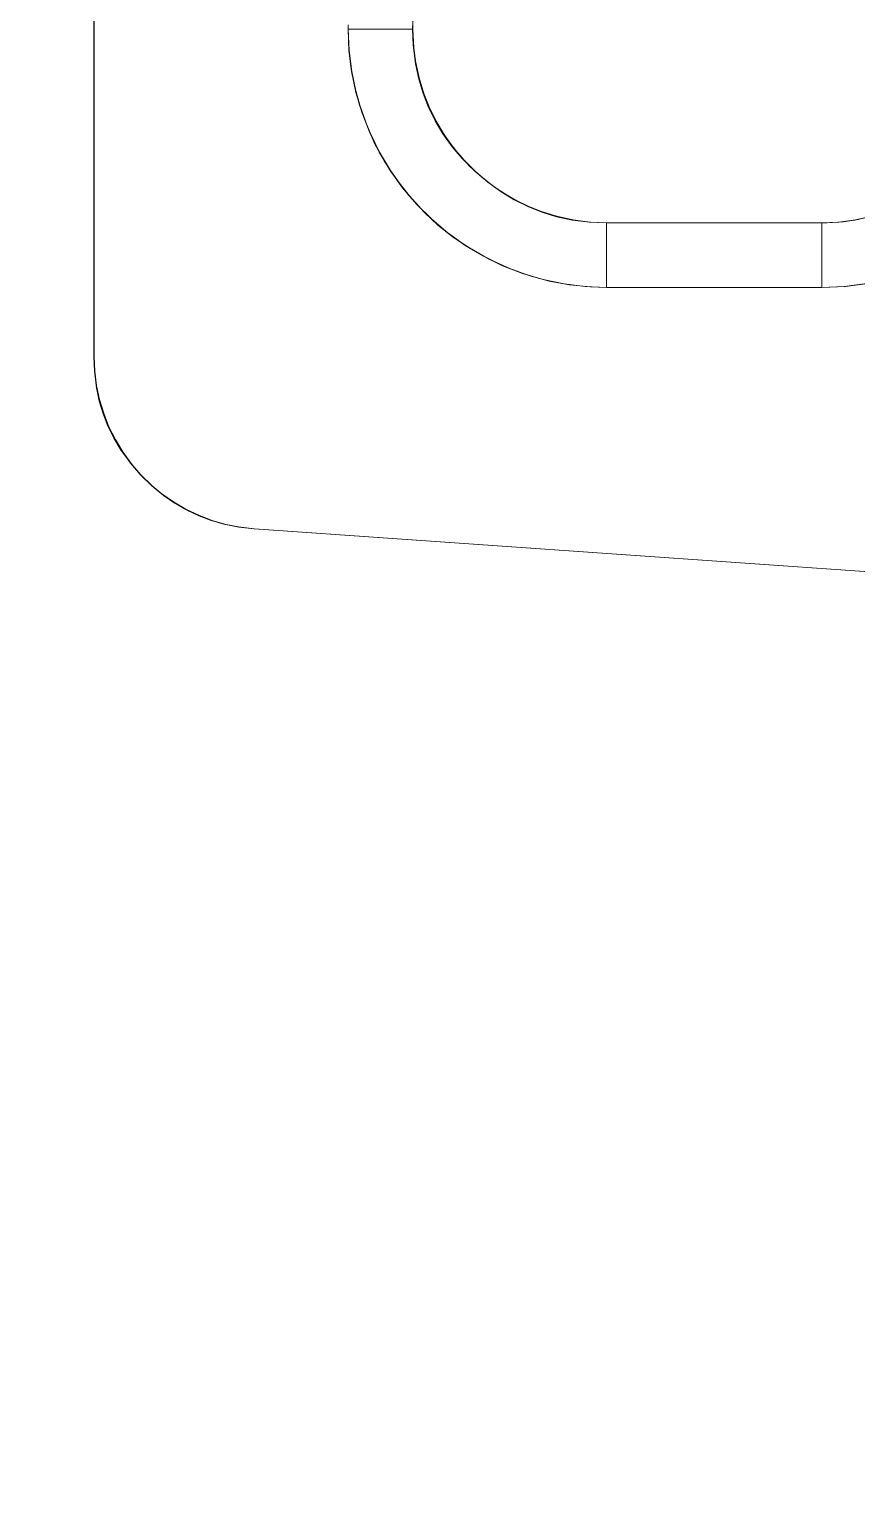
# Model space of a CAD drawing. Header units: millimetres. Extents: x -5968 to 8419, y -11886 to 221.
# Drawn here: x -4809.22 to -4799.6, y -11073.4 to -11056.5 of the extents above; entities that cross this region are included whole.
import ezdxf

# ---------------------------------------------------------------- set-up
doc = ezdxf.new("R2010")
doc.units = ezdxf.units.MM
doc.header["$LTSCALE"] = 20
doc.layers.add('Beschläge', color=7, linetype='Continuous')
doc.layers.add('Innenausbau_Konstruktion', color=7, linetype='Continuous')

msp = doc.modelspace()

# ---------------------------------------------------------------- linework, layer by layer
at = {"layer": 'Beschläge', "color": 7, "linetype": 'Continuous', "lineweight": 9, "transparency": 33554687}
for points in [[(-4808.462, -11060.31, 3091.609), (-4808.462, -11052.696, 3091.609), (-4808.462, -11052.696, 3090.109), (-4808.462, -11060.31, 3090.109)], [(-4808.46, -11060.31, 3559.609), (-4808.46, -11052.696, 3559.609), (-4808.46, -11052.696, 3558.109), (-4808.46, -11060.31, 3558.109)], [(-4800.012, -11058.753, 3091.609), (-4800.012, -11058.753, 3090.859), (-4802.512, -11058.753, 3090.859), (-4802.512, -11058.753, 3091.609)], [(-4800.012, -11058.753, 3090.859), (-4800.012, -11059.503, 3090.109), (-4802.512, -11059.503, 3090.109), (-4802.512, -11058.753, 3090.859)], [(-4800.01, -11058.753, 3559.609), (-4800.01, -11058.753, 3558.859), (-4802.51, -11058.753, 3558.859), (-4802.51, -11058.753, 3559.609)], [(-4800.01, -11058.753, 3558.859), (-4800.01, -11059.503, 3558.109), (-4802.51, -11059.503, 3558.109), (-4802.51, -11058.753, 3558.859)], [(-4793.762, -11063.203, 3091.609), (-4806.601, -11062.305, 3091.609), (-4806.601, -11062.305, 3090.109), (-4793.762, -11063.203, 3090.109)], [(-4793.76, -11063.203, 3559.609), (-4806.599, -11062.305, 3559.609), (-4806.599, -11062.305, 3558.109), (-4793.76, -11063.203, 3558.109)]]:
    msp.add_3dface(points, dxfattribs=at)
for points, invisible_edges in [([(-4804.762, -11056.509, 3091.609), (-4804.756, -11056.321, 3091.609), (-4808.462, -11052.696, 3091.609), (-4808.462, -11060.31, 3091.609)], 10), ([(-4808.462, -11060.31, 3090.109), (-4808.462, -11052.696, 3090.109), (-4805.511, -11056.452, 3090.109), (-4805.507, -11056.677, 3090.109)], 10), ([(-4804.76, -11056.509, 3559.609), (-4804.754, -11056.321, 3559.609), (-4808.46, -11052.696, 3559.609), (-4808.46, -11060.31, 3559.609)], 10), ([(-4808.46, -11060.31, 3558.109), (-4808.46, -11052.696, 3558.109), (-4805.509, -11056.452, 3558.109), (-4805.505, -11056.677, 3558.109)], 10), ([(-4808.462, -11060.31, 3091.609), (-4804.751, -11056.716, 3091.609), (-4804.762, -11056.509, 3091.609)], 9), ([(-4808.46, -11060.31, 3559.609), (-4804.749, -11056.716, 3559.609), (-4804.76, -11056.509, 3559.609)], 9), ([(-4804.754, -11056.688, 3090.859), (-4805.512, -11056.503, 3090.109), (-4804.762, -11056.503, 3090.859)], 1), ([(-4804.754, -11056.688, 3090.859), (-4805.501, -11056.75, 3090.109), (-4805.512, -11056.503, 3090.109)], 9), ([(-4804.752, -11056.688, 3558.859), (-4805.51, -11056.503, 3558.109), (-4804.76, -11056.503, 3558.859)], 1), ([(-4804.752, -11056.688, 3558.859), (-4805.499, -11056.75, 3558.109), (-4805.51, -11056.503, 3558.109)], 9), ([(-4804.762, -11056.503, 3090.859), (-4804.762, -11056.503, 3091.609), (-4804.754, -11056.688, 3091.609), (-4804.754, -11056.688, 3090.859)], 4), ([(-4804.76, -11056.503, 3558.859), (-4804.76, -11056.503, 3559.609), (-4804.751, -11056.699, 3559.609), (-4804.751, -11056.699, 3558.859)], 4), ([(-4808.462, -11060.31, 3090.109), (-4805.507, -11056.677, 3090.109), (-4805.484, -11056.912, 3090.109)], 9), ([(-4808.462, -11060.31, 3091.609), (-4804.727, -11056.906, 3091.609), (-4804.751, -11056.716, 3091.609)], 9), ([(-4808.46, -11060.31, 3558.109), (-4805.505, -11056.677, 3558.109), (-4805.482, -11056.912, 3558.109)], 9), ([(-4808.46, -11060.31, 3559.609), (-4804.725, -11056.906, 3559.609), (-4804.749, -11056.716, 3559.609)], 9), ([(-4804.731, -11056.873, 3090.859), (-4805.501, -11056.75, 3090.109), (-4804.754, -11056.688, 3090.859)], 3), ([(-4804.731, -11056.873, 3090.859), (-4805.471, -11056.996, 3090.109), (-4805.501, -11056.75, 3090.109)], 9), ([(-4804.729, -11056.873, 3558.859), (-4805.499, -11056.75, 3558.109), (-4804.752, -11056.688, 3558.859)], 3), ([(-4804.729, -11056.873, 3558.859), (-4805.469, -11056.996, 3558.109), (-4805.499, -11056.75, 3558.109)], 9), ([(-4804.754, -11056.688, 3090.859), (-4804.754, -11056.688, 3091.609), (-4804.731, -11056.873, 3091.609), (-4804.731, -11056.873, 3090.859)], 5), ([(-4804.751, -11056.699, 3558.859), (-4804.751, -11056.699, 3559.609), (-4804.725, -11056.893, 3559.609), (-4804.725, -11056.893, 3558.859)], 5), ([(-4808.462, -11060.31, 3091.609), (-4804.69, -11057.084, 3091.609), (-4804.727, -11056.906, 3091.609)], 9), ([(-4808.462, -11060.31, 3090.109), (-4805.484, -11056.912, 3090.109), (-4805.442, -11057.145, 3090.109)], 9), ([(-4808.46, -11060.31, 3559.609), (-4804.688, -11057.084, 3559.609), (-4804.725, -11056.906, 3559.609)], 9), ([(-4808.46, -11060.31, 3558.109), (-4805.482, -11056.912, 3558.109), (-4805.44, -11057.145, 3558.109)], 9), ([(-4804.693, -11057.055, 3090.859), (-4805.471, -11056.996, 3090.109), (-4804.731, -11056.873, 3090.859)], 3), ([(-4804.691, -11057.055, 3558.859), (-4805.469, -11056.996, 3558.109), (-4804.729, -11056.873, 3558.859)], 3), ([(-4804.731, -11056.873, 3090.859), (-4804.731, -11056.873, 3091.609), (-4804.693, -11057.055, 3091.609), (-4804.693, -11057.055, 3090.859)], 5), ([(-4804.725, -11056.893, 3558.859), (-4804.725, -11056.893, 3559.609), (-4804.683, -11057.085, 3559.609), (-4804.683, -11057.085, 3558.859)], 5), ([(-4808.462, -11060.31, 3091.609), (-4804.64, -11057.252, 3091.609), (-4804.69, -11057.084, 3091.609)], 9), ([(-4808.46, -11060.31, 3559.609), (-4804.638, -11057.252, 3559.609), (-4804.688, -11057.084, 3559.609)], 9), ([(-4804.693, -11057.055, 3090.859), (-4805.42, -11057.239, 3090.109), (-4805.471, -11056.996, 3090.109)], 9), ([(-4804.691, -11057.055, 3558.859), (-4805.418, -11057.239, 3558.109), (-4805.469, -11056.996, 3558.109)], 9), ([(-4804.64, -11057.233, 3090.859), (-4805.42, -11057.239, 3090.109), (-4804.693, -11057.055, 3090.859)], 3), ([(-4804.638, -11057.233, 3558.859), (-4805.418, -11057.239, 3558.109), (-4804.691, -11057.055, 3558.859)], 3), ([(-4804.693, -11057.055, 3090.859), (-4804.693, -11057.055, 3091.609), (-4804.64, -11057.233, 3091.609), (-4804.64, -11057.233, 3090.859)], 5), ([(-4804.683, -11057.085, 3558.859), (-4804.683, -11057.085, 3559.609), (-4804.624, -11057.272, 3559.609), (-4804.624, -11057.272, 3558.859)], 5), ([(-4808.462, -11060.31, 3090.109), (-4805.442, -11057.145, 3090.109), (-4805.378, -11057.386, 3090.109)], 9), ([(-4808.462, -11060.31, 3091.609), (-4804.578, -11057.412, 3091.609), (-4804.64, -11057.252, 3091.609)], 9), ([(-4808.46, -11060.31, 3558.109), (-4805.44, -11057.145, 3558.109), (-4805.376, -11057.386, 3558.109)], 9), ([(-4808.46, -11060.31, 3559.609), (-4804.576, -11057.412, 3559.609), (-4804.638, -11057.252, 3559.609)], 9), ([(-4804.64, -11057.233, 3090.859), (-4805.349, -11057.477, 3090.109), (-4805.42, -11057.239, 3090.109)], 9), ([(-4804.638, -11057.233, 3558.859), (-4805.347, -11057.477, 3558.109), (-4805.418, -11057.239, 3558.109)], 9), ([(-4804.572, -11057.406, 3090.859), (-4805.349, -11057.477, 3090.109), (-4804.64, -11057.233, 3090.859)], 3), ([(-4804.57, -11057.406, 3558.859), (-4805.347, -11057.477, 3558.109), (-4804.638, -11057.233, 3558.859)], 3), ([(-4804.64, -11057.233, 3090.859), (-4804.64, -11057.233, 3091.609), (-4804.572, -11057.406, 3091.609), (-4804.572, -11057.406, 3090.859)], 5), ([(-4805.378, -11057.386, 3090.109), (-4805.288, -11057.639, 3090.109), (-4808.462, -11060.31, 3090.109)], 10), ([(-4808.462, -11060.31, 3091.609), (-4804.502, -11057.567, 3091.609), (-4804.578, -11057.412, 3091.609)], 9), ([(-4805.376, -11057.386, 3558.109), (-4805.286, -11057.639, 3558.109), (-4808.46, -11060.31, 3558.109)], 10), ([(-4808.46, -11060.31, 3559.609), (-4804.5, -11057.567, 3559.609), (-4804.576, -11057.412, 3559.609)], 9), ([(-4804.572, -11057.406, 3090.859), (-4805.259, -11057.708, 3090.109), (-4805.349, -11057.477, 3090.109)], 9), ([(-4804.57, -11057.406, 3558.859), (-4805.257, -11057.708, 3558.109), (-4805.347, -11057.477, 3558.109)], 9), ([(-4804.49, -11057.573, 3090.859), (-4805.259, -11057.708, 3090.109), (-4804.572, -11057.406, 3090.859)], 3), ([(-4804.488, -11057.573, 3558.859), (-4805.257, -11057.708, 3558.109), (-4804.57, -11057.406, 3558.859)], 3), ([(-4804.624, -11057.272, 3558.859), (-4804.624, -11057.272, 3559.609), (-4804.549, -11057.453, 3559.609), (-4804.549, -11057.453, 3558.859)], 5), ([(-4804.572, -11057.406, 3090.859), (-4804.572, -11057.406, 3091.609), (-4804.49, -11057.573, 3091.609), (-4804.49, -11057.573, 3090.859)], 5), ([(-4808.462, -11060.31, 3091.609), (-4804.412, -11057.719, 3091.609), (-4804.502, -11057.567, 3091.609)], 9), ([(-4808.46, -11060.31, 3559.609), (-4804.41, -11057.719, 3559.609), (-4804.5, -11057.567, 3559.609)], 9), ([(-4804.49, -11057.573, 3090.859), (-4805.15, -11057.93, 3090.109), (-4805.259, -11057.708, 3090.109)], 9), ([(-4804.488, -11057.573, 3558.859), (-4805.148, -11057.93, 3558.109), (-4805.257, -11057.708, 3558.109)], 9), ([(-4804.395, -11057.733, 3090.859), (-4805.15, -11057.93, 3090.109), (-4804.49, -11057.573, 3090.859)], 3), ([(-4804.393, -11057.733, 3558.859), (-4805.148, -11057.93, 3558.109), (-4804.488, -11057.573, 3558.859)], 3), ([(-4804.549, -11057.453, 3558.859), (-4804.549, -11057.453, 3559.609), (-4804.458, -11057.628, 3559.609), (-4804.458, -11057.628, 3558.859)], 5), ([(-4804.49, -11057.573, 3090.859), (-4804.49, -11057.573, 3091.609), (-4804.395, -11057.733, 3091.609), (-4804.395, -11057.733, 3090.859)], 5), ([(-4808.462, -11060.31, 3090.109), (-4805.288, -11057.639, 3090.109), (-4805.2, -11057.837, 3090.109)], 9), ([(-4804.304, -11057.869, 3091.609), (-4804.412, -11057.719, 3091.609), (-4808.462, -11060.31, 3091.609), (-4808.453, -11060.499, 3091.609)], 10), ([(-4808.46, -11060.31, 3558.109), (-4805.286, -11057.639, 3558.109), (-4805.198, -11057.837, 3558.109)], 9), ([(-4804.302, -11057.869, 3559.609), (-4804.41, -11057.719, 3559.609), (-4808.46, -11060.31, 3559.609), (-4808.451, -11060.499, 3559.609)], 10), ([(-4804.395, -11057.733, 3090.859), (-4805.023, -11058.143, 3090.109), (-4805.15, -11057.93, 3090.109)], 9), ([(-4804.393, -11057.733, 3558.859), (-4805.021, -11058.143, 3558.109), (-4805.148, -11057.93, 3558.109)], 9), ([(-4804.287, -11057.885, 3090.859), (-4805.023, -11058.143, 3090.109), (-4804.395, -11057.733, 3090.859)], 3), ([(-4804.285, -11057.885, 3558.859), (-4805.021, -11058.143, 3558.109), (-4804.393, -11057.733, 3558.859)], 3), ([(-4804.458, -11057.628, 3558.859), (-4804.458, -11057.628, 3559.609), (-4804.353, -11057.793, 3559.609), (-4804.353, -11057.793, 3558.859)], 5), ([(-4804.395, -11057.733, 3090.859), (-4804.395, -11057.733, 3091.609), (-4804.287, -11057.885, 3091.609), (-4804.287, -11057.885, 3090.859)], 5), ([(-4805.2, -11057.837, 3090.109), (-4805.09, -11058.039, 3090.109), (-4808.462, -11060.31, 3090.109)], 10), ([(-4805.198, -11057.837, 3558.109), (-4805.088, -11058.039, 3558.109), (-4808.46, -11060.31, 3558.109)], 10), ([(-4808.453, -11060.499, 3091.609), (-4808.431, -11060.674, 3091.609), (-4804.304, -11057.869, 3091.609)], 10), ([(-4808.451, -11060.499, 3559.609), (-4808.429, -11060.674, 3559.609), (-4804.302, -11057.869, 3559.609)], 10), ([(-4808.431, -11060.674, 3091.609), (-4808.395, -11060.835, 3091.609), (-4804.304, -11057.869, 3091.609)], 10), ([(-4808.429, -11060.674, 3559.609), (-4808.393, -11060.835, 3559.609), (-4804.302, -11057.869, 3559.609)], 10), ([(-4808.395, -11060.835, 3091.609), (-4808.348, -11060.987, 3091.609), (-4804.304, -11057.869, 3091.609)], 10), ([(-4808.393, -11060.835, 3559.609), (-4808.346, -11060.987, 3559.609), (-4804.302, -11057.869, 3559.609)], 10), ([(-4804.188, -11058.005, 3091.609), (-4804.304, -11057.869, 3091.609), (-4808.348, -11060.987, 3091.609), (-4808.289, -11061.131, 3091.609)], 10), ([(-4804.186, -11058.005, 3559.609), (-4804.302, -11057.869, 3559.609), (-4808.346, -11060.987, 3559.609), (-4808.287, -11061.131, 3559.609)], 10), ([(-4804.287, -11057.885, 3090.859), (-4804.879, -11058.345, 3090.109), (-4805.023, -11058.143, 3090.109)], 9), ([(-4804.285, -11057.885, 3558.859), (-4804.877, -11058.345, 3558.109), (-4805.021, -11058.143, 3558.109)], 9), ([(-4804.167, -11058.026, 3090.859), (-4804.879, -11058.345, 3090.109), (-4804.287, -11057.885, 3090.859)], 3), ([(-4804.165, -11058.026, 3558.859), (-4804.877, -11058.345, 3558.109), (-4804.285, -11057.885, 3558.859)], 3), ([(-4804.353, -11057.793, 3558.859), (-4804.353, -11057.793, 3559.609), (-4804.233, -11057.949, 3559.609), (-4804.233, -11057.949, 3558.859)], 5), ([(-4804.287, -11057.885, 3090.859), (-4804.287, -11057.885, 3091.609), (-4804.167, -11058.026, 3091.609), (-4804.167, -11058.026, 3090.859)], 5), ([(-4808.461, -11060.33, 3090.109), (-4808.462, -11060.31, 3090.109), (-4805.09, -11058.039, 3090.109), (-4804.959, -11058.237, 3090.109)], 10), ([(-4808.459, -11060.33, 3558.109), (-4808.46, -11060.31, 3558.109), (-4805.088, -11058.039, 3558.109), (-4804.957, -11058.237, 3558.109)], 10), ([(-4808.289, -11061.131, 3091.609), (-4808.219, -11061.271, 3091.609), (-4804.188, -11058.005, 3091.609)], 10), ([(-4808.287, -11061.131, 3559.609), (-4808.217, -11061.271, 3559.609), (-4804.186, -11058.005, 3559.609)], 10), ([(-4808.219, -11061.271, 3091.609), (-4808.135, -11061.407, 3091.609), (-4804.188, -11058.005, 3091.609)], 10), ([(-4808.217, -11061.271, 3559.609), (-4808.133, -11061.407, 3559.609), (-4804.186, -11058.005, 3559.609)], 10), ([(-4808.135, -11061.407, 3091.609), (-4808.037, -11061.542, 3091.609), (-4804.188, -11058.005, 3091.609)], 10), ([(-4808.133, -11061.407, 3559.609), (-4808.035, -11061.542, 3559.609), (-4804.186, -11058.005, 3559.609)], 10), ([(-4804.04, -11058.153, 3091.609), (-4804.188, -11058.005, 3091.609), (-4808.037, -11061.542, 3091.609), (-4807.921, -11061.678, 3091.609)], 10), ([(-4804.038, -11058.153, 3559.609), (-4804.186, -11058.005, 3559.609), (-4808.035, -11061.542, 3559.609), (-4807.919, -11061.678, 3559.609)], 10), ([(-4804.167, -11058.026, 3090.859), (-4804.719, -11058.534, 3090.109), (-4804.879, -11058.345, 3090.109)], 9), ([(-4804.165, -11058.026, 3558.859), (-4804.717, -11058.534, 3558.109), (-4804.877, -11058.345, 3558.109)], 9), ([(-4804.035, -11058.158, 3090.859), (-4804.719, -11058.534, 3090.109), (-4804.167, -11058.026, 3090.859)], 3), ([(-4804.033, -11058.158, 3558.859), (-4804.717, -11058.534, 3558.109), (-4804.165, -11058.026, 3558.859)], 3), ([(-4804.233, -11057.949, 3558.859), (-4804.233, -11057.949, 3559.609), (-4804.101, -11058.094, 3559.609), (-4804.101, -11058.094, 3558.859)], 5), ([(-4804.167, -11058.026, 3090.859), (-4804.167, -11058.026, 3091.609), (-4804.035, -11058.158, 3091.609), (-4804.035, -11058.158, 3090.859)], 5), ([(-4804.101, -11058.094, 3558.859), (-4804.101, -11058.094, 3559.609), (-4803.956, -11058.226, 3559.609), (-4803.956, -11058.226, 3558.859)], 5), ([(-4804.959, -11058.237, 3090.109), (-4808.432, -11060.668, 3090.109), (-4808.453, -11060.505, 3090.109), (-4808.461, -11060.33, 3090.109)], 9), ([(-4804.957, -11058.237, 3558.109), (-4808.43, -11060.668, 3558.109), (-4808.451, -11060.505, 3558.109), (-4808.459, -11060.33, 3558.109)], 9), ([(-4808.4, -11060.822, 3090.109), (-4808.432, -11060.668, 3090.109), (-4804.959, -11058.237, 3090.109), (-4804.806, -11058.434, 3090.109)], 10), ([(-4808.398, -11060.822, 3558.109), (-4808.43, -11060.668, 3558.109), (-4804.957, -11058.237, 3558.109), (-4804.804, -11058.434, 3558.109)], 10), ([(-4804.04, -11058.153, 3091.609), (-4807.921, -11061.678, 3091.609), (-4807.789, -11061.808, 3091.609), (-4807.655, -11061.919, 3091.609)], 9), ([(-4804.038, -11058.153, 3559.609), (-4807.919, -11061.678, 3559.609), (-4807.787, -11061.808, 3559.609), (-4807.653, -11061.919, 3559.609)], 9), ([(-4807.655, -11061.919, 3091.609), (-4807.52, -11062.013, 3091.609), (-4804.04, -11058.153, 3091.609)], 10), ([(-4807.653, -11061.919, 3559.609), (-4807.518, -11062.013, 3559.609), (-4804.038, -11058.153, 3559.609)], 10), ([(-4804.04, -11058.153, 3091.609), (-4807.52, -11062.013, 3091.609), (-4807.384, -11062.091, 3091.609), (-4807.245, -11062.156, 3091.609)], 9), ([(-4804.038, -11058.153, 3559.609), (-4807.518, -11062.013, 3559.609), (-4807.382, -11062.091, 3559.609), (-4807.243, -11062.156, 3559.609)], 9), ([(-4807.245, -11062.156, 3091.609), (-4807.101, -11062.21, 3091.609), (-4804.04, -11058.153, 3091.609)], 10), ([(-4807.243, -11062.156, 3559.609), (-4807.099, -11062.21, 3559.609), (-4804.038, -11058.153, 3559.609)], 10), ([(-4807.101, -11062.21, 3091.609), (-4806.949, -11062.252, 3091.609), (-4803.888, -11058.282, 3091.609), (-4804.04, -11058.153, 3091.609)], 10), ([(-4807.099, -11062.21, 3559.609), (-4806.947, -11062.252, 3559.609), (-4803.886, -11058.282, 3559.609), (-4804.038, -11058.153, 3559.609)], 10), ([(-4804.035, -11058.158, 3090.859), (-4804.543, -11058.71, 3090.109), (-4804.719, -11058.534, 3090.109)], 9), ([(-4804.033, -11058.158, 3558.859), (-4804.541, -11058.71, 3558.109), (-4804.717, -11058.534, 3558.109)], 9), ([(-4803.894, -11058.278, 3090.859), (-4804.543, -11058.71, 3090.109), (-4804.035, -11058.158, 3090.859)], 3), ([(-4803.894, -11058.278, 3090.859), (-4804.354, -11058.87, 3090.109), (-4804.543, -11058.71, 3090.109)], 9), ([(-4803.892, -11058.278, 3558.859), (-4804.541, -11058.71, 3558.109), (-4804.033, -11058.158, 3558.859)], 3), ([(-4803.892, -11058.278, 3558.859), (-4804.352, -11058.87, 3558.109), (-4804.541, -11058.71, 3558.109)], 9), ([(-4803.742, -11058.386, 3090.859), (-4804.354, -11058.87, 3090.109), (-4803.894, -11058.278, 3090.859)], 3), ([(-4803.74, -11058.386, 3558.859), (-4804.352, -11058.87, 3558.109), (-4803.892, -11058.278, 3558.859)], 3), ([(-4804.035, -11058.158, 3090.859), (-4804.035, -11058.158, 3091.609), (-4803.894, -11058.278, 3091.609), (-4803.894, -11058.278, 3090.859)], 5), ([(-4803.956, -11058.226, 3558.859), (-4803.956, -11058.226, 3559.609), (-4803.8, -11058.346, 3559.609), (-4803.8, -11058.346, 3558.859)], 5), ([(-4803.894, -11058.278, 3090.859), (-4803.894, -11058.278, 3091.609), (-4803.742, -11058.386, 3091.609), (-4803.742, -11058.386, 3090.859)], 5), ([(-4808.356, -11060.97, 3090.109), (-4808.4, -11060.822, 3090.109), (-4804.806, -11058.434, 3090.109)], 10), ([(-4808.354, -11060.97, 3558.109), (-4808.398, -11060.822, 3558.109), (-4804.804, -11058.434, 3558.109)], 10), ([(-4804.806, -11058.434, 3090.109), (-4808.231, -11061.254, 3090.109), (-4808.3, -11061.113, 3090.109), (-4808.356, -11060.97, 3090.109)], 9), ([(-4804.804, -11058.434, 3558.109), (-4808.229, -11061.254, 3558.109), (-4808.298, -11061.113, 3558.109), (-4808.354, -11060.97, 3558.109)], 9), ([(-4808.146, -11061.395, 3090.109), (-4808.231, -11061.254, 3090.109), (-4804.806, -11058.434, 3090.109), (-4804.626, -11058.631, 3090.109)], 10), ([(-4808.144, -11061.395, 3558.109), (-4808.229, -11061.254, 3558.109), (-4804.804, -11058.434, 3558.109), (-4804.624, -11058.631, 3558.109)], 10), ([(-4803.888, -11058.282, 3091.609), (-4806.949, -11062.252, 3091.609), (-4806.787, -11062.284, 3091.609)], 9), ([(-4803.886, -11058.282, 3559.609), (-4806.947, -11062.252, 3559.609), (-4806.785, -11062.284, 3559.609)], 9), ([(-4806.787, -11062.284, 3091.609), (-4806.601, -11062.305, 3091.609), (-4803.736, -11058.392, 3091.609), (-4803.888, -11058.282, 3091.609)], 10), ([(-4806.785, -11062.284, 3559.609), (-4806.599, -11062.305, 3559.609), (-4803.734, -11058.392, 3559.609), (-4803.886, -11058.282, 3559.609)], 10), ([(-4806.601, -11062.305, 3091.609), (-4803.583, -11058.485, 3091.609), (-4803.736, -11058.392, 3091.609)], 9), ([(-4806.599, -11062.305, 3559.609), (-4803.581, -11058.485, 3559.609), (-4803.734, -11058.392, 3559.609)], 9), ([(-4803.742, -11058.386, 3090.859), (-4804.152, -11059.014, 3090.109), (-4804.354, -11058.87, 3090.109)], 9), ([(-4803.74, -11058.386, 3558.859), (-4804.15, -11059.014, 3558.109), (-4804.352, -11058.87, 3558.109)], 9), ([(-4803.582, -11058.481, 3090.859), (-4804.152, -11059.014, 3090.109), (-4803.742, -11058.386, 3090.859)], 3), ([(-4803.58, -11058.481, 3558.859), (-4804.15, -11059.014, 3558.109), (-4803.74, -11058.386, 3558.859)], 3), ([(-4803.8, -11058.346, 3558.859), (-4803.8, -11058.346, 3559.609), (-4803.635, -11058.451, 3559.609), (-4803.635, -11058.451, 3558.859)], 5), ([(-4803.742, -11058.386, 3090.859), (-4803.742, -11058.386, 3091.609), (-4803.582, -11058.481, 3091.609), (-4803.582, -11058.481, 3090.859)], 5), ([(-4806.601, -11062.305, 3091.609), (-4803.426, -11058.563, 3091.609), (-4803.583, -11058.485, 3091.609)], 9), ([(-4806.601, -11062.305, 3091.609), (-4803.263, -11058.628, 3091.609), (-4803.426, -11058.563, 3091.609)], 9), ([(-4806.599, -11062.305, 3559.609), (-4803.424, -11058.563, 3559.609), (-4803.581, -11058.485, 3559.609)], 9), ([(-4806.599, -11062.305, 3559.609), (-4803.261, -11058.628, 3559.609), (-4803.424, -11058.563, 3559.609)], 9), ([(-4803.582, -11058.481, 3090.859), (-4803.939, -11059.141, 3090.109), (-4804.152, -11059.014, 3090.109)], 9), ([(-4803.58, -11058.481, 3558.859), (-4803.937, -11059.141, 3558.109), (-4804.15, -11059.014, 3558.109)], 9), ([(-4803.415, -11058.563, 3090.859), (-4803.939, -11059.141, 3090.109), (-4803.582, -11058.481, 3090.859)], 3), ([(-4803.415, -11058.563, 3090.859), (-4803.717, -11059.25, 3090.109), (-4803.939, -11059.141, 3090.109)], 9), ([(-4803.413, -11058.563, 3558.859), (-4803.937, -11059.141, 3558.109), (-4803.58, -11058.481, 3558.859)], 3), ([(-4803.413, -11058.563, 3558.859), (-4803.715, -11059.25, 3558.109), (-4803.937, -11059.141, 3558.109)], 9), ([(-4803.242, -11058.631, 3090.859), (-4803.717, -11059.25, 3090.109), (-4803.415, -11058.563, 3090.859)], 3), ([(-4803.24, -11058.631, 3558.859), (-4803.715, -11059.25, 3558.109), (-4803.413, -11058.563, 3558.859)], 3), ([(-4803.635, -11058.451, 3558.859), (-4803.635, -11058.451, 3559.609), (-4803.46, -11058.542, 3559.609), (-4803.46, -11058.542, 3558.859)], 5), ([(-4803.582, -11058.481, 3090.859), (-4803.582, -11058.481, 3091.609), (-4803.415, -11058.563, 3091.609), (-4803.415, -11058.563, 3090.859)], 5), ([(-4803.46, -11058.542, 3558.859), (-4803.46, -11058.542, 3559.609), (-4803.279, -11058.617, 3559.609), (-4803.279, -11058.617, 3558.859)], 5), ([(-4803.415, -11058.563, 3090.859), (-4803.415, -11058.563, 3091.609), (-4803.242, -11058.631, 3091.609), (-4803.242, -11058.631, 3090.859)], 5), ([(-4803.279, -11058.617, 3558.859), (-4803.279, -11058.617, 3559.609), (-4803.092, -11058.676, 3559.609), (-4803.092, -11058.676, 3558.859)], 5), ([(-4804.626, -11058.631, 3090.109), (-4808.043, -11061.536, 3090.109), (-4808.146, -11061.395, 3090.109)], 9), ([(-4804.624, -11058.631, 3558.109), (-4808.041, -11061.536, 3558.109), (-4808.144, -11061.395, 3558.109)], 9), ([(-4804.626, -11058.631, 3090.109), (-4807.922, -11061.676, 3090.109), (-4808.043, -11061.536, 3090.109)], 9), ([(-4804.624, -11058.631, 3558.109), (-4807.92, -11061.676, 3558.109), (-4808.041, -11061.536, 3558.109)], 9), ([(-4804.626, -11058.631, 3090.109), (-4807.795, -11061.801, 3090.109), (-4807.922, -11061.676, 3090.109)], 9), ([(-4804.624, -11058.631, 3558.109), (-4807.793, -11061.801, 3558.109), (-4807.92, -11061.676, 3558.109)], 9), ([(-4807.667, -11061.908, 3090.109), (-4807.795, -11061.801, 3090.109), (-4804.626, -11058.631, 3090.109)], 10), ([(-4807.665, -11061.908, 3558.109), (-4807.793, -11061.801, 3558.109), (-4804.624, -11058.631, 3558.109)], 10), ([(-4807.536, -11062, 3090.109), (-4807.667, -11061.908, 3090.109), (-4804.626, -11058.631, 3090.109)], 10), ([(-4807.534, -11062, 3558.109), (-4807.665, -11061.908, 3558.109), (-4804.624, -11058.631, 3558.109)], 10), ([(-4804.626, -11058.631, 3090.109), (-4804.468, -11058.778, 3090.109), (-4807.402, -11062.079, 3090.109), (-4807.536, -11062, 3090.109)], 10), ([(-4804.624, -11058.631, 3558.109), (-4804.466, -11058.778, 3558.109), (-4807.4, -11062.079, 3558.109), (-4807.534, -11062, 3558.109)], 10), ([(-4807.262, -11062.147, 3090.109), (-4807.402, -11062.079, 3090.109), (-4804.468, -11058.778, 3090.109)], 10), ([(-4807.26, -11062.147, 3558.109), (-4807.4, -11062.079, 3558.109), (-4804.466, -11058.778, 3558.109)], 10), ([(-4807.113, -11062.204, 3090.109), (-4807.262, -11062.147, 3090.109), (-4804.468, -11058.778, 3090.109)], 10), ([(-4807.111, -11062.204, 3558.109), (-4807.26, -11062.147, 3558.109), (-4804.466, -11058.778, 3558.109)], 10), ([(-4806.954, -11062.251, 3090.109), (-4807.113, -11062.204, 3090.109), (-4804.468, -11058.778, 3090.109)], 10), ([(-4806.952, -11062.251, 3558.109), (-4807.111, -11062.204, 3558.109), (-4804.466, -11058.778, 3558.109)], 10), ([(-4804.468, -11058.778, 3090.109), (-4804.289, -11058.921, 3090.109), (-4806.78, -11062.285, 3090.109), (-4806.954, -11062.251, 3090.109)], 10), ([(-4804.466, -11058.778, 3558.109), (-4804.287, -11058.921, 3558.109), (-4806.778, -11062.285, 3558.109), (-4806.952, -11062.251, 3558.109)], 10), ([(-4806.601, -11062.305, 3091.609), (-4803.092, -11058.681, 3091.609), (-4803.263, -11058.628, 3091.609)], 9), ([(-4806.601, -11062.305, 3091.609), (-4802.91, -11058.72, 3091.609), (-4803.092, -11058.681, 3091.609)], 9), ([(-4802.712, -11058.744, 3091.609), (-4802.91, -11058.72, 3091.609), (-4806.601, -11062.305, 3091.609)], 10), ([(-4802.512, -11058.753, 3091.609), (-4802.712, -11058.744, 3091.609), (-4806.601, -11062.305, 3091.609)], 10), ([(-4806.601, -11062.305, 3091.609), (-4793.762, -11063.203, 3091.609), (-4799.95, -11058.752, 3091.609), (-4800.012, -11058.753, 3091.609)], 10), ([(-4800.012, -11058.753, 3091.609), (-4802.512, -11058.753, 3091.609), (-4806.601, -11062.305, 3091.609)], 10), ([(-4806.599, -11062.305, 3559.609), (-4803.09, -11058.681, 3559.609), (-4803.261, -11058.628, 3559.609)], 9), ([(-4806.599, -11062.305, 3559.609), (-4802.908, -11058.72, 3559.609), (-4803.09, -11058.681, 3559.609)], 9), ([(-4802.71, -11058.744, 3559.609), (-4802.908, -11058.72, 3559.609), (-4806.599, -11062.305, 3559.609)], 10), ([(-4802.51, -11058.753, 3559.609), (-4802.71, -11058.744, 3559.609), (-4806.599, -11062.305, 3559.609)], 10), ([(-4806.599, -11062.305, 3559.609), (-4793.76, -11063.203, 3559.609), (-4799.948, -11058.752, 3559.609), (-4800.01, -11058.753, 3559.609)], 10), ([(-4800.01, -11058.753, 3559.609), (-4802.51, -11058.753, 3559.609), (-4806.599, -11062.305, 3559.609)], 10), ([(-4803.242, -11058.631, 3090.859), (-4803.486, -11059.34, 3090.109), (-4803.717, -11059.25, 3090.109)], 9), ([(-4803.24, -11058.631, 3558.859), (-4803.484, -11059.34, 3558.109), (-4803.715, -11059.25, 3558.109)], 9), ([(-4803.064, -11058.684, 3090.859), (-4803.486, -11059.34, 3090.109), (-4803.242, -11058.631, 3090.859)], 3), ([(-4803.064, -11058.684, 3090.859), (-4803.248, -11059.411, 3090.109), (-4803.486, -11059.34, 3090.109)], 9), ([(-4803.062, -11058.684, 3558.859), (-4803.484, -11059.34, 3558.109), (-4803.24, -11058.631, 3558.859)], 3), ([(-4803.062, -11058.684, 3558.859), (-4803.246, -11059.411, 3558.109), (-4803.484, -11059.34, 3558.109)], 9), ([(-4802.882, -11058.722, 3090.859), (-4803.248, -11059.411, 3090.109), (-4803.064, -11058.684, 3090.859)], 3), ([(-4802.882, -11058.722, 3090.859), (-4803.005, -11059.462, 3090.109), (-4803.248, -11059.411, 3090.109)], 9), ([(-4802.88, -11058.722, 3558.859), (-4803.246, -11059.411, 3558.109), (-4803.062, -11058.684, 3558.859)], 3), ([(-4802.88, -11058.722, 3558.859), (-4803.003, -11059.462, 3558.109), (-4803.246, -11059.411, 3558.109)], 9), ([(-4803.242, -11058.631, 3090.859), (-4803.242, -11058.631, 3091.609), (-4803.064, -11058.684, 3091.609), (-4803.064, -11058.684, 3090.859)], 5), ([(-4803.092, -11058.676, 3558.859), (-4803.092, -11058.676, 3559.609), (-4802.9, -11058.718, 3559.609), (-4802.9, -11058.718, 3558.859)], 5), ([(-4803.064, -11058.684, 3090.859), (-4803.064, -11058.684, 3091.609), (-4802.882, -11058.722, 3091.609), (-4802.882, -11058.722, 3090.859)], 5), ([(-4802.697, -11058.745, 3090.859), (-4803.005, -11059.462, 3090.109), (-4802.882, -11058.722, 3090.859)], 3), ([(-4802.697, -11058.745, 3090.859), (-4802.759, -11059.492, 3090.109), (-4803.005, -11059.462, 3090.109)], 9), ([(-4802.695, -11058.745, 3558.859), (-4803.003, -11059.462, 3558.109), (-4802.88, -11058.722, 3558.859)], 3), ([(-4802.695, -11058.745, 3558.859), (-4802.757, -11059.492, 3558.109), (-4803.003, -11059.462, 3558.109)], 9), ([(-4802.9, -11058.718, 3558.859), (-4802.9, -11058.718, 3559.609), (-4802.706, -11058.744, 3559.609), (-4802.706, -11058.744, 3558.859)], 5), ([(-4802.882, -11058.722, 3090.859), (-4802.882, -11058.722, 3091.609), (-4802.697, -11058.745, 3091.609), (-4802.697, -11058.745, 3090.859)], 5), ([(-4802.512, -11058.753, 3090.859), (-4802.759, -11059.492, 3090.109), (-4802.697, -11058.745, 3090.859)], 3), ([(-4802.512, -11058.753, 3090.859), (-4802.512, -11059.503, 3090.109), (-4802.759, -11059.492, 3090.109)], 8), ([(-4802.51, -11058.753, 3558.859), (-4802.757, -11059.492, 3558.109), (-4802.695, -11058.745, 3558.859)], 3), ([(-4802.51, -11058.753, 3558.859), (-4802.51, -11059.503, 3558.109), (-4802.757, -11059.492, 3558.109)], 8), ([(-4802.706, -11058.744, 3558.859), (-4802.706, -11058.744, 3559.609), (-4802.51, -11058.753, 3559.609), (-4802.51, -11058.753, 3558.859)], 1), ([(-4802.697, -11058.745, 3090.859), (-4802.697, -11058.745, 3091.609), (-4802.512, -11058.753, 3091.609), (-4802.512, -11058.753, 3090.859)], 1), ([(-4800.012, -11058.753, 3090.859), (-4800.012, -11058.753, 3091.609), (-4799.821, -11058.744, 3091.609), (-4799.821, -11058.744, 3090.859)], 4), ([(-4799.815, -11058.744, 3090.859), (-4800.012, -11059.503, 3090.109), (-4800.012, -11058.753, 3090.859)], 1), ([(-4799.815, -11058.744, 3090.859), (-4799.75, -11059.491, 3090.109), (-4800.012, -11059.503, 3090.109)], 9), ([(-4800.01, -11058.753, 3558.859), (-4800.01, -11058.753, 3559.609), (-4799.819, -11058.744, 3559.609), (-4799.819, -11058.744, 3558.859)], 4), ([(-4799.813, -11058.744, 3558.859), (-4800.01, -11059.503, 3558.109), (-4800.01, -11058.753, 3558.859)], 1), ([(-4799.813, -11058.744, 3558.859), (-4799.748, -11059.491, 3558.109), (-4800.01, -11059.503, 3558.109)], 9), ([(-4793.762, -11063.203, 3091.609), (-4799.765, -11058.74, 3091.609), (-4799.95, -11058.752, 3091.609)], 9), ([(-4793.76, -11063.203, 3559.609), (-4799.763, -11058.74, 3559.609), (-4799.948, -11058.752, 3559.609)], 9), ([(-4799.821, -11058.744, 3090.859), (-4799.821, -11058.744, 3091.609), (-4799.631, -11058.72, 3091.609), (-4799.631, -11058.72, 3090.859)], 5), ([(-4799.819, -11058.744, 3558.859), (-4799.819, -11058.744, 3559.609), (-4799.629, -11058.72, 3559.609), (-4799.629, -11058.72, 3558.859)], 5), ([(-4799.621, -11058.718, 3090.859), (-4799.75, -11059.491, 3090.109), (-4799.815, -11058.744, 3090.859)], 3), ([(-4799.619, -11058.718, 3558.859), (-4799.748, -11059.491, 3558.109), (-4799.813, -11058.744, 3558.859)], 3), ([(-4793.762, -11063.203, 3091.609), (-4799.588, -11058.714, 3091.609), (-4799.765, -11058.74, 3091.609)], 9), ([(-4793.76, -11063.203, 3559.609), (-4799.586, -11058.714, 3559.609), (-4799.763, -11058.74, 3559.609)], 9), ([(-4799.621, -11058.718, 3090.859), (-4799.491, -11059.457, 3090.109), (-4799.75, -11059.491, 3090.109)], 9), ([(-4799.619, -11058.718, 3558.859), (-4799.489, -11059.457, 3558.109), (-4799.748, -11059.491, 3558.109)], 9), ([(-4799.631, -11058.72, 3090.859), (-4799.631, -11058.72, 3091.609), (-4799.445, -11058.68, 3091.609), (-4799.445, -11058.68, 3090.859)], 5), ([(-4799.629, -11058.72, 3558.859), (-4799.629, -11058.72, 3559.609), (-4799.443, -11058.68, 3559.609), (-4799.443, -11058.68, 3558.859)], 5), ([(-4799.429, -11058.676, 3090.859), (-4799.491, -11059.457, 3090.109), (-4799.621, -11058.718, 3090.859)], 3), ([(-4799.427, -11058.676, 3558.859), (-4799.489, -11059.457, 3558.109), (-4799.619, -11058.718, 3558.859)], 3), ([(-4806.601, -11062.305, 3090.109), (-4806.78, -11062.285, 3090.109), (-4804.289, -11058.921, 3090.109), (-4804.093, -11059.052, 3090.109)], 10), ([(-4806.599, -11062.305, 3558.109), (-4806.778, -11062.285, 3558.109), (-4804.287, -11058.921, 3558.109), (-4804.091, -11059.052, 3558.109)], 10), ([(-4806.601, -11062.305, 3090.109), (-4804.093, -11059.052, 3090.109), (-4803.877, -11059.173, 3090.109)], 9), ([(-4806.599, -11062.305, 3558.109), (-4804.091, -11059.052, 3558.109), (-4803.875, -11059.173, 3558.109)], 9), ([(-4803.877, -11059.173, 3090.109), (-4803.636, -11059.284, 3090.109), (-4806.601, -11062.305, 3090.109)], 10), ([(-4803.636, -11059.284, 3090.109), (-4803.403, -11059.369, 3090.109), (-4806.601, -11062.305, 3090.109)], 10), ([(-4803.875, -11059.173, 3558.109), (-4803.634, -11059.284, 3558.109), (-4806.599, -11062.305, 3558.109)], 10), ([(-4803.634, -11059.284, 3558.109), (-4803.401, -11059.369, 3558.109), (-4806.599, -11062.305, 3558.109)], 10), ([(-4806.601, -11062.305, 3090.109), (-4803.403, -11059.369, 3090.109), (-4803.176, -11059.43, 3090.109)], 9), ([(-4806.601, -11062.305, 3090.109), (-4803.176, -11059.43, 3090.109), (-4802.944, -11059.473, 3090.109)], 9), ([(-4806.599, -11062.305, 3558.109), (-4803.401, -11059.369, 3558.109), (-4803.174, -11059.43, 3558.109)], 9), ([(-4806.599, -11062.305, 3558.109), (-4803.174, -11059.43, 3558.109), (-4802.942, -11059.473, 3558.109)], 9), ([(-4799.739, -11059.491, 3090.109), (-4799.476, -11059.458, 3090.109), (-4793.762, -11063.203, 3090.109)], 10), ([(-4799.737, -11059.491, 3558.109), (-4799.474, -11059.458, 3558.109), (-4793.76, -11063.203, 3558.109)], 10), ([(-4806.601, -11062.305, 3090.109), (-4802.944, -11059.473, 3090.109), (-4802.702, -11059.497, 3090.109)], 9), ([(-4806.601, -11062.305, 3090.109), (-4802.702, -11059.497, 3090.109), (-4802.512, -11059.503, 3090.109)], 9), ([(-4802.512, -11059.503, 3090.109), (-4800.012, -11059.503, 3090.109), (-4793.762, -11063.203, 3090.109), (-4806.601, -11062.305, 3090.109)], 10), ([(-4806.599, -11062.305, 3558.109), (-4802.942, -11059.473, 3558.109), (-4802.7, -11059.497, 3558.109)], 9), ([(-4806.599, -11062.305, 3558.109), (-4802.7, -11059.497, 3558.109), (-4802.51, -11059.503, 3558.109)], 9), ([(-4802.51, -11059.503, 3558.109), (-4800.01, -11059.503, 3558.109), (-4793.76, -11063.203, 3558.109), (-4806.599, -11062.305, 3558.109)], 10), ([(-4800.012, -11059.503, 3090.109), (-4799.739, -11059.491, 3090.109), (-4793.762, -11063.203, 3090.109)], 10), ([(-4800.01, -11059.503, 3558.109), (-4799.737, -11059.491, 3558.109), (-4793.76, -11063.203, 3558.109)], 10), ([(-4808.455, -11060.476, 3091.609), (-4808.462, -11060.31, 3091.609), (-4808.462, -11060.31, 3090.109)], 8), ([(-4808.455, -11060.476, 3091.609), (-4808.462, -11060.31, 3090.109), (-4808.455, -11060.476, 3090.109)], 9), ([(-4808.453, -11060.476, 3559.609), (-4808.46, -11060.31, 3559.609), (-4808.46, -11060.31, 3558.109)], 8), ([(-4808.453, -11060.476, 3559.609), (-4808.46, -11060.31, 3558.109), (-4808.453, -11060.476, 3558.109)], 9), ([(-4808.434, -11060.642, 3091.609), (-4808.455, -11060.476, 3091.609), (-4808.455, -11060.476, 3090.109)], 10), ([(-4808.434, -11060.642, 3091.609), (-4808.455, -11060.476, 3090.109), (-4808.434, -11060.642, 3090.109)], 9), ([(-4808.432, -11060.642, 3559.609), (-4808.453, -11060.476, 3559.609), (-4808.453, -11060.476, 3558.109)], 10), ([(-4808.432, -11060.642, 3559.609), (-4808.453, -11060.476, 3558.109), (-4808.432, -11060.642, 3558.109)], 9), ([(-4808.399, -11060.805, 3091.609), (-4808.434, -11060.642, 3091.609), (-4808.434, -11060.642, 3090.109)], 10), ([(-4808.399, -11060.805, 3091.609), (-4808.434, -11060.642, 3090.109), (-4808.399, -11060.805, 3090.109)], 9), ([(-4808.397, -11060.805, 3559.609), (-4808.432, -11060.642, 3559.609), (-4808.432, -11060.642, 3558.109)], 10), ([(-4808.397, -11060.805, 3559.609), (-4808.432, -11060.642, 3558.109), (-4808.397, -11060.805, 3558.109)], 9), ([(-4808.351, -11060.964, 3091.609), (-4808.399, -11060.805, 3091.609), (-4808.399, -11060.805, 3090.109)], 10), ([(-4808.351, -11060.964, 3091.609), (-4808.399, -11060.805, 3090.109), (-4808.351, -11060.964, 3090.109)], 9), ([(-4808.349, -11060.964, 3559.609), (-4808.397, -11060.805, 3559.609), (-4808.397, -11060.805, 3558.109)], 10), ([(-4808.349, -11060.964, 3559.609), (-4808.397, -11060.805, 3558.109), (-4808.349, -11060.964, 3558.109)], 9), ([(-4808.29, -11061.12, 3091.609), (-4808.351, -11060.964, 3091.609), (-4808.351, -11060.964, 3090.109)], 10), ([(-4808.29, -11061.12, 3091.609), (-4808.351, -11060.964, 3090.109), (-4808.29, -11061.12, 3090.109)], 9), ([(-4808.288, -11061.12, 3559.609), (-4808.349, -11060.964, 3559.609), (-4808.349, -11060.964, 3558.109)], 10), ([(-4808.288, -11061.12, 3559.609), (-4808.349, -11060.964, 3558.109), (-4808.288, -11061.12, 3558.109)], 9), ([(-4808.216, -11061.269, 3091.609), (-4808.29, -11061.12, 3091.609), (-4808.29, -11061.12, 3090.109)], 10), ([(-4808.216, -11061.269, 3091.609), (-4808.29, -11061.12, 3090.109), (-4808.216, -11061.269, 3090.109)], 9), ([(-4808.214, -11061.269, 3559.609), (-4808.288, -11061.12, 3559.609), (-4808.288, -11061.12, 3558.109)], 10), ([(-4808.214, -11061.269, 3559.609), (-4808.288, -11061.12, 3558.109), (-4808.214, -11061.269, 3558.109)], 9), ([(-4808.13, -11061.412, 3091.609), (-4808.216, -11061.269, 3091.609), (-4808.216, -11061.269, 3090.109)], 10), ([(-4808.13, -11061.412, 3091.609), (-4808.216, -11061.269, 3090.109), (-4808.13, -11061.412, 3090.109)], 9), ([(-4808.128, -11061.412, 3559.609), (-4808.214, -11061.269, 3559.609), (-4808.214, -11061.269, 3558.109)], 10), ([(-4808.128, -11061.412, 3559.609), (-4808.214, -11061.269, 3558.109), (-4808.128, -11061.412, 3558.109)], 9), ([(-4808.033, -11061.547, 3091.609), (-4808.13, -11061.412, 3091.609), (-4808.13, -11061.412, 3090.109)], 10), ([(-4808.033, -11061.547, 3091.609), (-4808.13, -11061.412, 3090.109), (-4808.033, -11061.547, 3090.109)], 9), ([(-4808.031, -11061.547, 3559.609), (-4808.128, -11061.412, 3559.609), (-4808.128, -11061.412, 3558.109)], 10), ([(-4808.031, -11061.547, 3559.609), (-4808.128, -11061.412, 3558.109), (-4808.031, -11061.547, 3558.109)], 9), ([(-4807.924, -11061.674, 3091.609), (-4808.033, -11061.547, 3091.609), (-4808.033, -11061.547, 3090.109)], 10), ([(-4807.924, -11061.674, 3091.609), (-4808.033, -11061.547, 3090.109), (-4807.924, -11061.674, 3090.109)], 9), ([(-4807.922, -11061.674, 3559.609), (-4808.031, -11061.547, 3559.609), (-4808.031, -11061.547, 3558.109)], 10), ([(-4807.922, -11061.674, 3559.609), (-4808.031, -11061.547, 3558.109), (-4807.922, -11061.674, 3558.109)], 9), ([(-4807.806, -11061.791, 3091.609), (-4807.924, -11061.674, 3091.609), (-4807.924, -11061.674, 3090.109)], 10), ([(-4807.806, -11061.791, 3091.609), (-4807.924, -11061.674, 3090.109), (-4807.806, -11061.791, 3090.109)], 9), ([(-4807.804, -11061.791, 3559.609), (-4807.922, -11061.674, 3559.609), (-4807.922, -11061.674, 3558.109)], 10), ([(-4807.804, -11061.791, 3559.609), (-4807.922, -11061.674, 3558.109), (-4807.804, -11061.791, 3558.109)], 9), ([(-4807.678, -11061.898, 3091.609), (-4807.806, -11061.791, 3091.609), (-4807.806, -11061.791, 3090.109)], 10), ([(-4807.678, -11061.898, 3091.609), (-4807.806, -11061.791, 3090.109), (-4807.678, -11061.898, 3090.109)], 9), ([(-4807.676, -11061.898, 3559.609), (-4807.804, -11061.791, 3559.609), (-4807.804, -11061.791, 3558.109)], 10), ([(-4807.676, -11061.898, 3559.609), (-4807.804, -11061.791, 3558.109), (-4807.676, -11061.898, 3558.109)], 9), ([(-4807.541, -11061.993, 3091.609), (-4807.678, -11061.898, 3091.609), (-4807.678, -11061.898, 3090.109)], 10), ([(-4807.541, -11061.993, 3091.609), (-4807.678, -11061.898, 3090.109), (-4807.541, -11061.993, 3090.109)], 9), ([(-4807.539, -11061.993, 3559.609), (-4807.676, -11061.898, 3559.609), (-4807.676, -11061.898, 3558.109)], 10), ([(-4807.539, -11061.993, 3559.609), (-4807.676, -11061.898, 3558.109), (-4807.539, -11061.993, 3558.109)], 9), ([(-4807.397, -11062.077, 3091.609), (-4807.541, -11061.993, 3091.609), (-4807.541, -11061.993, 3090.109)], 10), ([(-4807.397, -11062.077, 3091.609), (-4807.541, -11061.993, 3090.109), (-4807.397, -11062.077, 3090.109)], 9), ([(-4807.395, -11062.077, 3559.609), (-4807.539, -11061.993, 3559.609), (-4807.539, -11061.993, 3558.109)], 10), ([(-4807.395, -11062.077, 3559.609), (-4807.539, -11061.993, 3558.109), (-4807.395, -11062.077, 3558.109)], 9), ([(-4807.247, -11062.149, 3091.609), (-4807.397, -11062.077, 3091.609), (-4807.397, -11062.077, 3090.109)], 10), ([(-4807.247, -11062.149, 3091.609), (-4807.397, -11062.077, 3090.109), (-4807.247, -11062.149, 3090.109)], 9), ([(-4807.245, -11062.149, 3559.609), (-4807.395, -11062.077, 3559.609), (-4807.395, -11062.077, 3558.109)], 10), ([(-4807.245, -11062.149, 3559.609), (-4807.395, -11062.077, 3558.109), (-4807.245, -11062.149, 3558.109)], 9), ([(-4807.091, -11062.208, 3091.609), (-4807.247, -11062.149, 3091.609), (-4807.247, -11062.149, 3090.109)], 10), ([(-4807.091, -11062.208, 3091.609), (-4807.247, -11062.149, 3090.109), (-4807.091, -11062.208, 3090.109)], 9), ([(-4807.089, -11062.208, 3559.609), (-4807.245, -11062.149, 3559.609), (-4807.245, -11062.149, 3558.109)], 10), ([(-4807.089, -11062.208, 3559.609), (-4807.245, -11062.149, 3558.109), (-4807.089, -11062.208, 3558.109)], 9), ([(-4806.93, -11062.254, 3091.609), (-4807.091, -11062.208, 3091.609), (-4807.091, -11062.208, 3090.109)], 10), ([(-4806.93, -11062.254, 3091.609), (-4807.091, -11062.208, 3090.109), (-4806.93, -11062.254, 3090.109)], 9), ([(-4806.928, -11062.254, 3559.609), (-4807.089, -11062.208, 3559.609), (-4807.089, -11062.208, 3558.109)], 10), ([(-4806.928, -11062.254, 3559.609), (-4807.089, -11062.208, 3558.109), (-4806.928, -11062.254, 3558.109)], 9), ([(-4806.767, -11062.286, 3091.609), (-4806.93, -11062.254, 3091.609), (-4806.93, -11062.254, 3090.109)], 10), ([(-4806.767, -11062.286, 3091.609), (-4806.93, -11062.254, 3090.109), (-4806.767, -11062.286, 3090.109)], 9), ([(-4806.765, -11062.286, 3559.609), (-4806.928, -11062.254, 3559.609), (-4806.928, -11062.254, 3558.109)], 10), ([(-4806.765, -11062.286, 3559.609), (-4806.928, -11062.254, 3558.109), (-4806.765, -11062.286, 3558.109)], 9), ([(-4806.601, -11062.305, 3091.609), (-4806.767, -11062.286, 3091.609), (-4806.767, -11062.286, 3090.109)], 10), ([(-4806.601, -11062.305, 3091.609), (-4806.767, -11062.286, 3090.109), (-4806.601, -11062.305, 3090.109)], 1), ([(-4806.599, -11062.305, 3559.609), (-4806.765, -11062.286, 3559.609), (-4806.765, -11062.286, 3558.109)], 10), ([(-4806.599, -11062.305, 3559.609), (-4806.765, -11062.286, 3558.109), (-4806.599, -11062.305, 3558.109)], 1)]:
    msp.add_3dface(points, dxfattribs=dict(at, invisible_edges=invisible_edges))
at = {"layer": 'Innenausbau_Konstruktion', "color": 7, "linetype": 'Continuous', "lineweight": 25, "transparency": 33554687}
for points in [[(-4781.06, -11284.436, 3525.109), (-4781.06, -10714.436, 3525.109), (-5595.06, -10714.436, 3525.109), (-5595.06, -11284.436, 3525.109)], [(-5595.06, -11284.436, 3543.109), (-5595.06, -10714.436, 3543.109), (-4781.06, -10714.436, 3543.109), (-4781.06, -11284.436, 3543.109)], [(-4781.06, -11284.436, 3690.109), (-4781.06, -10714.436, 3690.109), (-5595.06, -10714.436, 3690.109), (-5595.06, -11284.436, 3690.109)], [(-5595.06, -11284.436, 3708.109), (-5595.06, -10714.436, 3708.109), (-4781.06, -10714.436, 3708.109), (-4781.06, -11284.436, 3708.109)], [(-4781.06, -11284.436, 4946.109), (-4781.06, -10714.436, 4946.109), (-5595.06, -10714.436, 4946.109), (-5595.06, -11284.436, 4946.109)], [(-5595.06, -11284.436, 4964.109), (-5595.06, -10714.436, 4964.109), (-4781.06, -10714.436, 4964.109), (-4781.06, -11284.436, 4964.109)], [(-4781.06, -11284.436, 5190.109), (-4781.06, -10714.436, 5190.109), (-5595.06, -10714.436, 5190.109), (-5595.06, -11284.436, 5190.109)], [(-5595.06, -11284.436, 5208.109), (-5595.06, -10714.436, 5208.109), (-4781.06, -10714.436, 5208.109), (-4781.06, -11284.436, 5208.109)]]:
    msp.add_3dface(points, dxfattribs=at)

doc.saveas('drawing.dxf')
